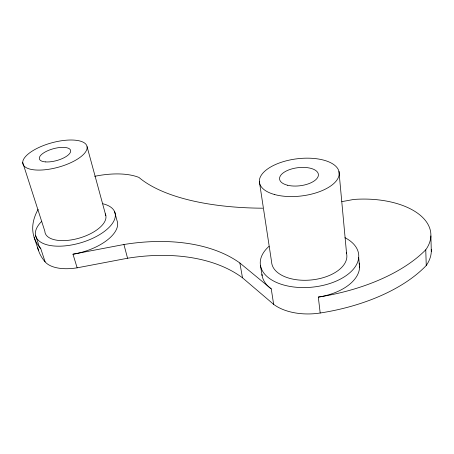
<?xml version="1.0" encoding="UTF-8"?>
<svg xmlns="http://www.w3.org/2000/svg" width="454" height="454" viewBox="0 0 454 454"><rect width="100%" height="100%" fill="white"/><g stroke="black" fill="none" stroke-linecap="round" stroke-linejoin="round"><path stroke-width="0.68" d="M426.629 264.16L426.249 265.505A143.657 76.334 -6.6 0 1 320.195 313.01A48.442 28.721 -5.2 0 1 273.654 304.356L242.493 277.808A156.573 97.235 -18.9 0 0 127.557 258.241L77.146 267.826A40.622 19.942 -16.8 0 1 45.122 261.873A128.42 62.34 -13 0 1 37.688 247.549M77.146 267.826L72.986 254.212L123.931 244.507A158.611 95.584 -18.5 0 1 239.865 262.997L271.248 288.875L273.654 304.356M34.118 237.26L38.437 250.279M35.52 235.195L38.397 243.912A41.036 19.488 -16.6 0 0 40.741 248.576L45.122 261.873M22.7 162.453L44.844 231.217A31.576 14.653 -16.4 0 0 79.109 238.163A31.576 14.653 -16.4 0 0 105.209 213.851M87.072 146.67A33.238 12.633 -15.4 0 1 40.826 170.057A33.238 12.633 -15.4 0 1 36.882 148.458A33.238 12.633 -15.4 0 1 87.072 146.67L105.839 215.644M114.669 211.825L116.979 220.531A41.036 19.488 -16.6 0 1 72.986 254.212M123.931 244.507L127.557 258.241M239.865 262.997L242.493 277.808M260.494 265.601L262.117 275.674M259.365 181.566L271.617 262.123A37.767 21.242 -5.7 0 0 313.254 279.743A37.767 21.242 -5.7 0 0 346.26 252.458M359.625 266.447A49.032 28.182 -5.5 0 1 318.311 297.103L320.195 313.01M338.968 171.402L346.589 253.661M358.705 257.435L359.574 267.809M341.856 201.604A190.181 76.198 -7.2 0 0 353.553 199.465A73.026 39.078 -3.5 0 1 425.761 249.791L426.249 265.505A72.192 39.861 -3.1 0 0 431.277 249.308M430.886 235.932L431.3 251.408M262.735 208.193A190.181 76.198 -7.2 0 1 138.918 177.423A59.219 26.565 -15.3 0 0 94.699 176.311M40.741 248.576A129.702 60.887 -12.9 0 1 38.136 209.339M271.248 288.875A49.032 28.182 -5.5 0 1 261.935 274.358M359.262 263.065A49.032 28.182 -5.5 0 1 359.562 265.085M425.761 249.791A145.246 74.728 -6.8 0 1 318.311 297.103M344.944 237.669A49.424 27.813 -5.7 0 1 345.948 275.76A49.424 27.813 -5.7 0 1 278.813 283.404A49.424 27.813 -5.7 0 1 269.063 246.306M102.888 203.767A41.314 19.181 -16.4 0 1 106.02 230.144A41.314 19.181 -16.4 0 1 51.637 245.733A41.314 19.181 -16.4 0 1 41.751 221.291M274.341 194.465A40.168 18.716 -7 0 0 338.769 176.396A40.168 18.716 -7 0 0 284.766 161.227A40.168 18.716 -7 0 0 274.341 194.465M287.734 185.272A19.55 9.103 -7 0 0 318.328 175.709A19.55 9.103 -7 0 0 290.878 169.183A19.55 9.103 -7 0 0 287.734 185.272M45.451 161.902A16.185 6.146 -15.3 0 0 70.557 151.869A16.185 6.146 -15.3 0 0 48.998 150.189A16.185 6.146 -15.3 0 0 45.451 161.902"/></g></svg>
